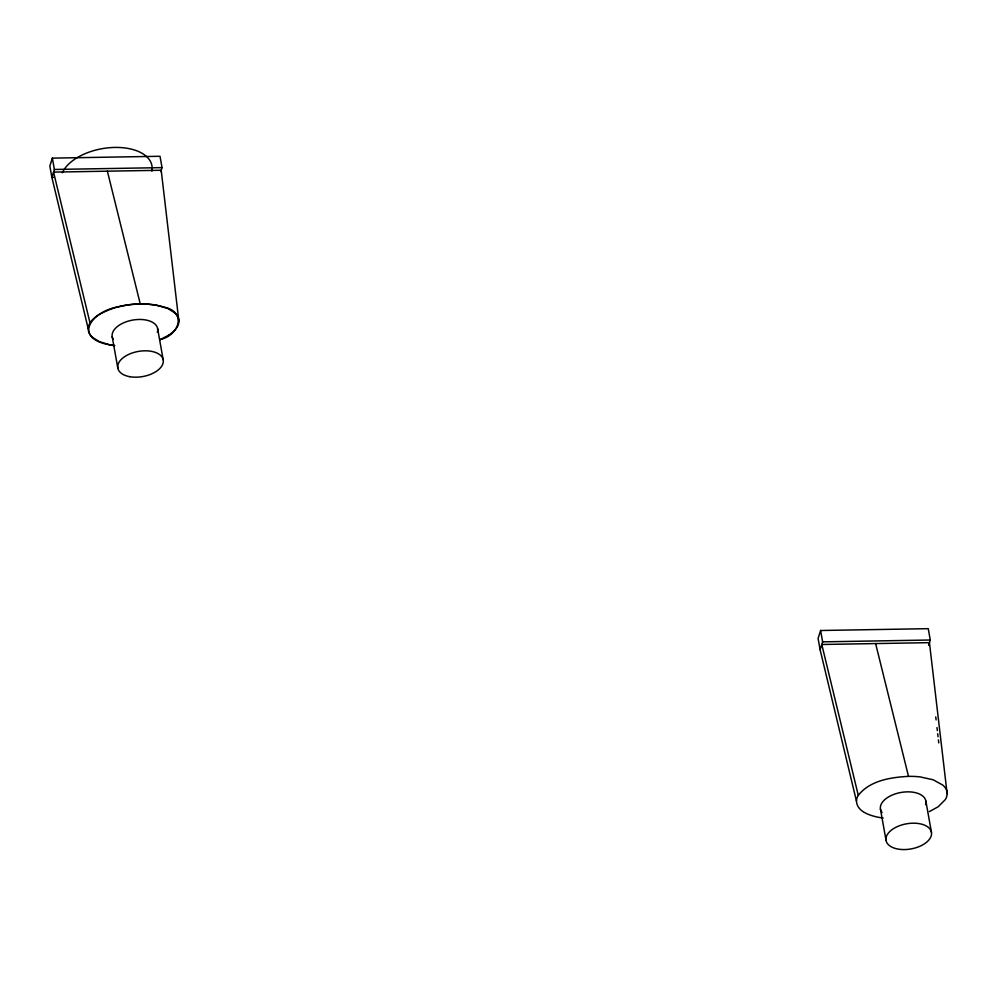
<?xml version="1.0" encoding="UTF-8"?>
<svg xmlns="http://www.w3.org/2000/svg" width="997" height="997" viewBox="0 0 997 997"><rect width="100%" height="100%" fill="white"/><g stroke="black" fill="none" stroke-linecap="round" stroke-linejoin="round"><path stroke-width="1.5" d="M928.606 645.296L930.276 640.012L928.244 628.671L820.606 630.503L818.088 638.429L820.12 649.77L856.46 801.102C856.984 811.072 868.362 814.948 876.587 816.904A56.144 31.081 -10.1 0 0 883.205 818.014M160.779 171.584L162.037 167.621L160.006 156.28L52.367 158.124L49.85 166.038L51.881 177.391L88.21 328.723A32.751 18.133 -10.1 0 0 92.434 337.273L99.077 341.535L109.421 344.738A56.044 31.019 -10.1 0 0 114.406 345.56M52.367 158.124L54.386 169.465L51.881 177.391L53.564 177.354M820.12 649.77L822.625 641.856L820.606 630.503M856.46 801.102A29.661 16.413 -10.1 0 1 858.267 795.369C869.907 780.489 890.745 777.324 908.504 776.364A57.003 31.555 -10.1 0 1 920.119 776.9L933.142 779.779L942.801 785.088A32.963 18.245 -10.1 0 1 947.237 793.836M168.805 335.154L159.62 339.865M929.366 811.62L938.227 806.735L945.33 799.582A29.661 16.413 -10.1 0 0 947.15 793.849L929.441 642.654L821.79 644.486L858.28 795.369M160.542 339.478C179.261 335.117 187.112 311.587 163.707 307.001C142.11 301.094 117.746 303.749 98.317 315.04A32.515 17.996 -10.1 0 0 89.979 322.978A29.661 16.413 -10.1 0 0 88.21 328.723M54.386 169.465L162.037 167.621M822.625 641.856L930.276 640.012M114.78 345.61C70.5 340.451 89.979 310.977 119.852 306.465A55.72 30.845 -10.1 0 1 140.253 303.998A56.056 31.032 -10.1 0 1 157.713 305.431L168.044 308.646L174.749 312.871M875.615 643.576L908.504 776.364M107.377 171.185L140.265 303.973M90.029 322.991L53.551 172.107L161.202 170.263L178.912 321.47A29.661 16.413 -10.1 0 1 177.092 327.203A32.515 17.996 -10.1 0 1 168.78 335.129M925.864 801.04L931.46 832.37A23.068 12.762 -10.1 0 1 899.257 849.27A23.068 12.762 -10.1 0 1 895.543 827.473A23.068 12.762 -10.1 0 1 931.46 832.37M880.438 809.041L886.034 840.371M157.613 328.574L163.209 359.905M112.212 336.737L117.808 368.08M935.747 716.868L936.108 719.921M936.993 727.586L937.342 730.651M937.703 733.717L938.052 736.771M938.414 739.836L938.763 742.902M62.4 172.705A46.124 25.536 -10.1 0 1 114.917 147.431A46.124 25.536 -10.1 0 1 151.868 171.172M174.687 312.908A32.751 18.133 -10.1 0 1 178.974 321.458M113.222 339.316A23.068 12.762 -10.1 0 1 133.424 319.962A23.068 12.762 -10.1 0 1 157.339 332.275M882.096 812.58A23.068 12.762 -10.1 0 1 900.765 792.503A23.068 12.762 -10.1 0 1 925.577 804.654M129.697 376.679A23.068 12.762 -10.1 0 0 163.309 360.802A23.068 12.762 -10.1 0 0 128.526 354.483A23.068 12.762 -10.1 0 0 129.697 376.679"/></g></svg>
